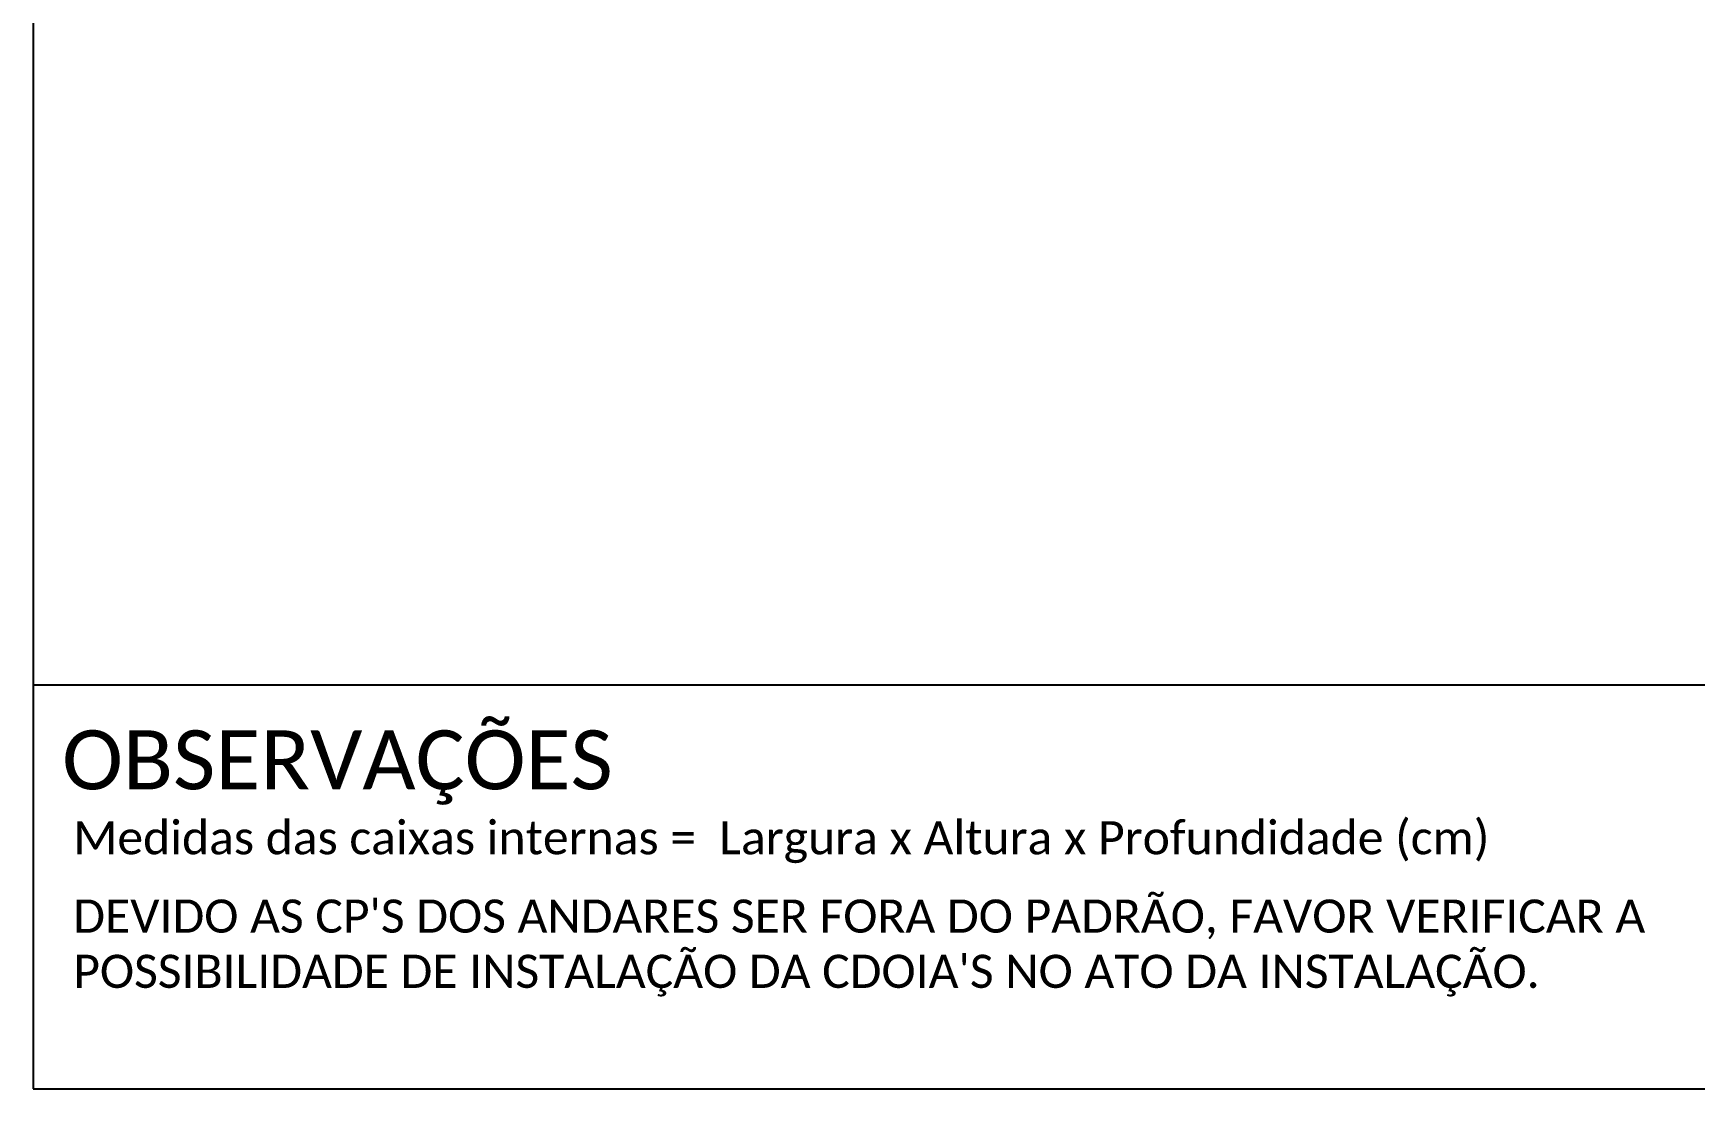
# Model space of a CAD drawing. Extents: x -89 to 749, y 705 to 1299.
# Drawn here: x -89.3 to 111.4, y 705 to 832.5 of the extents above; entities that cross this region are included whole.
import ezdxf

# ---------------------------------------------------------------- set-up
doc = ezdxf.new("R2010")
doc.units = 0
doc.styles.add('WMF-Calibri0', font='CALIBRI.TTF')

msp = doc.modelspace()

# ---------------------------------------------------------------- linework, layer by layer
msp.add_lwpolyline([(-89.32, 705.02), (749.25, 705.02), (749.25, 1299.02), (-89.32, 1299.02), (-89.32, 705.02)])
at = {"color": 7}
msp.add_lwpolyline([(-89.24, 753.78), (237.71, 753.78)], dxfattribs=at)

# ---------------------------------------------------------------- texts
at = {"color": 7, "style": 'WMF-Calibri0'}
msp.add_text('OBSERVAÇÕES', height=7.1308, dxfattribs=at).set_placement((-85.83, 741.17))
at = {"color": 7, "insert": (-84.48, 737.33), "char_height": 4, "width": 658.8434, "attachment_point": 1, "style": 'WMF-Calibri0'}
msp.add_mtext('Medidas das caixas internas =  Largura x Altura x Profundidade (cm)', dxfattribs=at)
at = {"color": 1, "insert": (-84.48, 727.87), "char_height": 4, "width": 658.8434, "attachment_point": 1, "style": 'WMF-Calibri0'}
msp.add_mtext("DEVIDO AS CP'S DOS ANDARES SER FORA DO PADRÃO, FAVOR VERIFICAR A \\PPOSSIBILIDADE DE INSTALAÇÃO DA CDOIA'S NO ATO DA INSTALAÇÃO.", dxfattribs=at)

doc.saveas('drawing.dxf')
